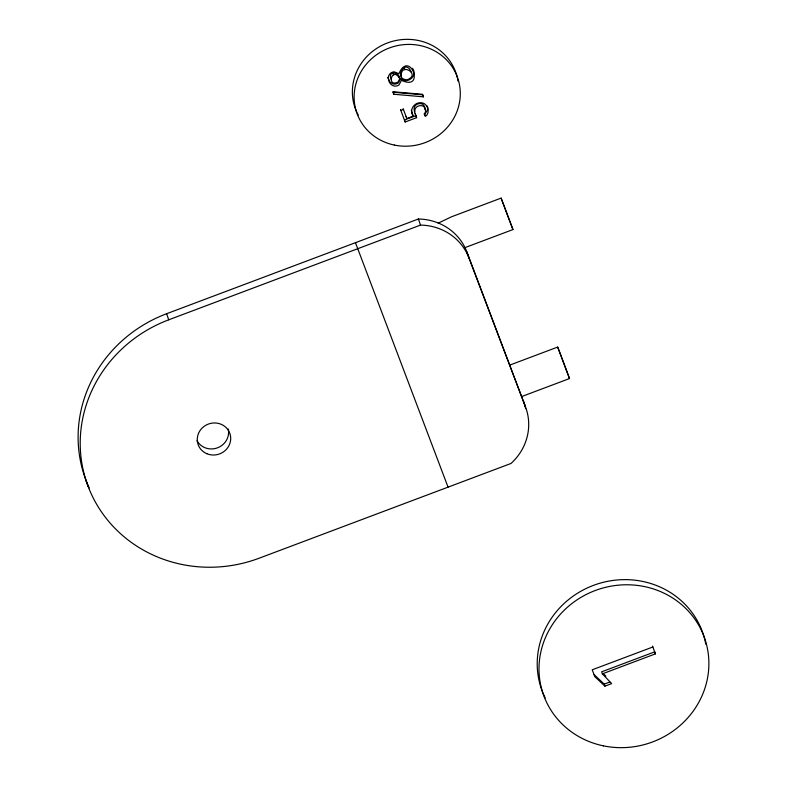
<?xml version="1.0" encoding="UTF-8"?>
<svg xmlns="http://www.w3.org/2000/svg" width="787" height="787" viewBox="0 0 787 787"><rect width="100%" height="100%" fill="white"/><g stroke="black" fill="none" stroke-linecap="round" stroke-linejoin="round"><path stroke-width="1.18" d="M424.921 109.688C425.187 107.366 424.026 104.494 421.606 103.805A6.306 5.971 -19.1 0 0 415.654 105.192C412.054 108.734 415.575 113.741 416.618 117.676L405.157 121.985L400.485 109.491M412.496 68.312C418.222 75.67 406.977 85.134 400.74 78.277L398.35 82.861A6.207 5.883 -19.1 0 1 393.382 83.993L390.224 82.34L387.706 77.392M401.439 80.304L399.048 84.888A6.207 5.883 -19.1 0 1 394.08 86.029C389.732 85.055 387.381 79.812 388.719 75.739A6.178 5.853 -19.1 0 1 394.08 71.794L398.92 73.673C409.663 48.843 425.983 91.813 401.439 80.304L400.74 78.277M399.039 77.411C391.533 66.954 386.702 87.819 397.996 82.015C404.862 73.201 386.142 68.076 391.365 79.684M438.211 223.164L451.492 216.799L501.112 198.098L512.957 229.568L465.855 247.285M411.168 71.991C405.521 57.638 392.683 79.28 407.066 79.762C421.783 74.588 399.727 61.347 401.4 76.526M400.79 110.475L403.387 109.491M403.121 108.596L406.83 118.542L413.205 116.142L411.306 110.278M415.92 115.65L404.459 119.958L405.157 121.985M414.788 111.685L415.074 108.99L416.353 107.219A6.306 5.971 -19.1 0 1 422.314 105.832C425 106.639 426.485 110.318 425.167 112.767C422.786 113.505 425.521 118.001 426.987 114.932C429.456 111.42 427.912 106.117 424.498 103.776C416.943 99.447 407.902 108.616 413.205 116.142M89.216 487.97A134.508 127.484 -19.1 0 1 166.628 313.728L418.409 219.002A54.647 51.785 -19.1 0 1 466.848 251.86L525.509 406.928A54.647 51.785 -19.1 0 1 510.999 463.464L259.228 558.18A134.508 127.484 -19.1 0 1 88.095 486.356L85.99 480.277M88.095 486.356A134.508 127.484 -19.1 0 1 168.733 319.807L420.514 225.092A54.647 51.785 -19.1 0 1 468.954 257.939L525.509 406.928M510.36 364.883L557.668 347.077L560.108 353.225L569.513 378.557L522.411 396.274M652.807 647.003L592.227 669.796L594.834 676.672L604.908 686.146L611.656 683.608L602.37 673.839L601.671 671.813L654.715 651.852L655.414 653.879L602.37 673.839M594.136 674.646L604.2 684.119L609.827 682.004M393.825 94.253L423.436 96.85L422.727 94.824L393.126 92.217L393.825 94.253L392.87 91.745L422.462 94.283L423.436 96.85M604.2 674.469L605.892 676.249M400.701 74.499L401.331 75.67M512.927 229.538L501.112 198.127M569.493 378.517L557.678 347.116M652.541 646.127L655.414 653.879M415.142 113.603L416.618 117.676M448.059 487.143L355.458 242.691M425.196 116.112C423.524 112.777 430.332 110.249 426.879 105.743M404.036 67.672L404.744 69.699M466.848 251.86L468.954 257.939M392.9 72.886L393.598 74.913M604.2 684.119L604.908 686.146M406.122 116.515L406.83 118.542M418.409 219.002L420.514 225.092M166.628 313.728L168.733 319.807M398.34 75.385L398.645 77.077M545.184 697.941A85.409 80.953 -19.1 0 1 596.585 584.259A85.409 80.953 -19.1 0 1 705.811 644.248M356.777 112.098A53.378 50.594 -19.1 0 1 389.142 42.35A53.378 50.594 -19.1 0 1 457.336 77.785M457.572 78.867A53.378 50.594 -19.1 0 1 457.965 81.041M358.262 115.05A53.378 50.594 -19.1 0 1 357.249 113.092M228.22 428.984A16.812 15.937 -19.1 0 1 217.537 447.813A16.812 15.937 -19.1 0 1 197.016 440.73M523.404 400.849A54.647 51.785 -19.1 0 1 525.647 408.64M603.422 745.86A85.409 80.953 -19.1 0 0 705.585 641.159A85.409 80.953 -19.1 0 0 562.813 611.637A85.409 80.953 -19.1 0 0 603.422 745.86M394.385 145.083A53.378 50.594 -19.1 0 0 458.241 79.654A53.378 50.594 -19.1 0 0 369.005 61.199A53.378 50.594 -19.1 0 0 394.385 145.083M206.853 453.715A16.812 15.937 -19.1 0 0 230.65 437.129A16.812 15.937 -19.1 0 0 204.443 426.131A16.812 15.937 -19.1 0 0 206.853 453.715"/></g></svg>
